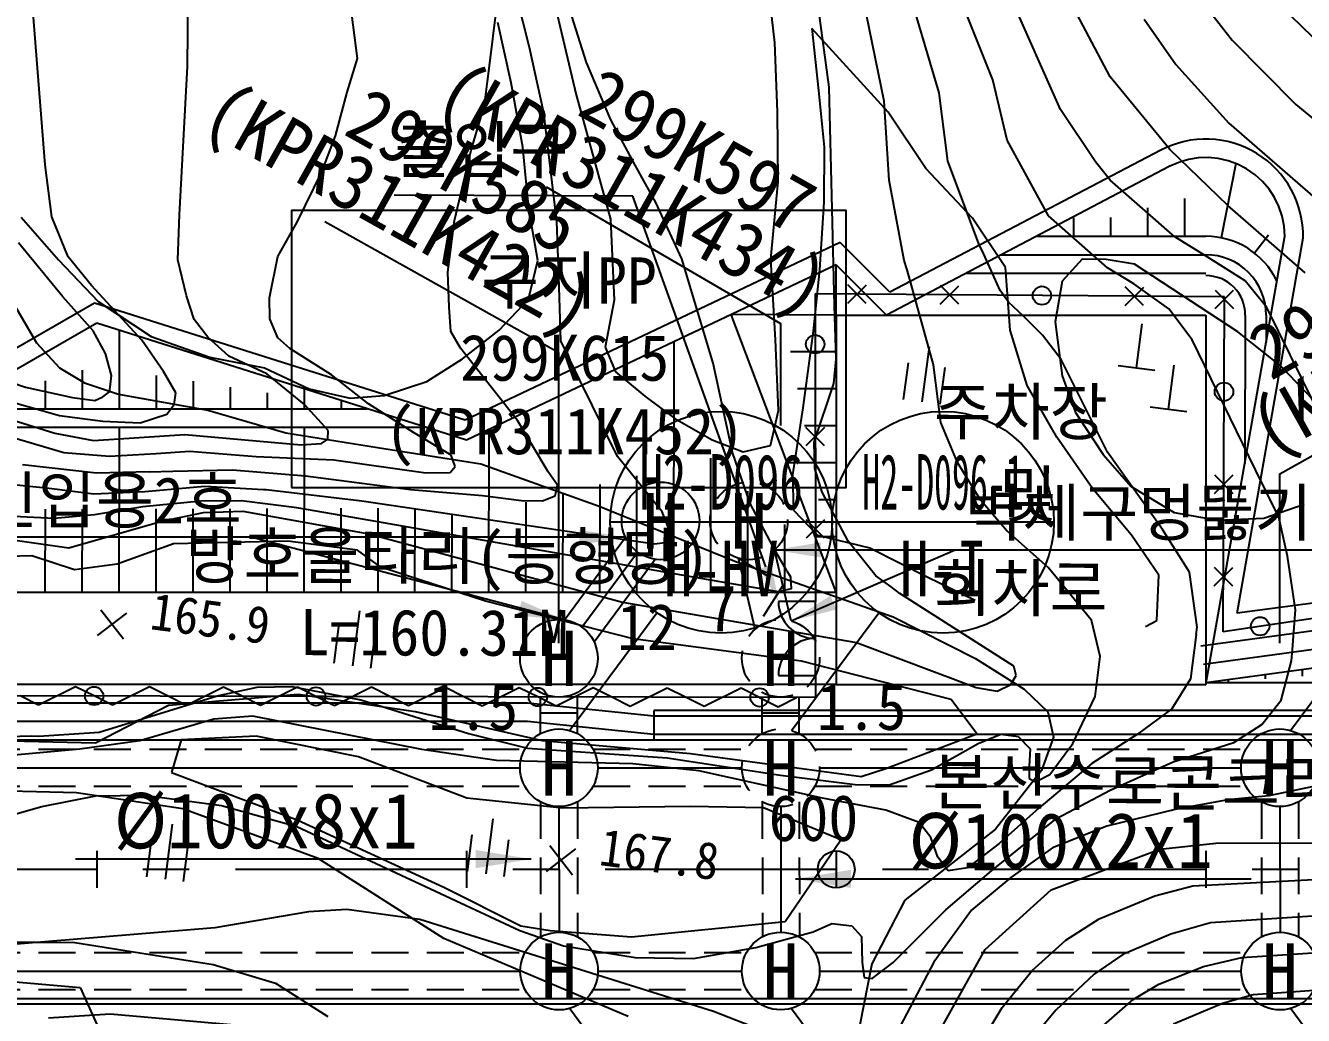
# Model space of a CAD drawing. Header units: millimetres. Extents: x 17638 to 18434, y 1103 to 1809.
# Drawn here: x 18075.7 to 18144.9, y 1469.4 to 1522.9 of the extents above; entities that cross this region are included whole.
import ezdxf
from ezdxf.enums import TextEntityAlignment as Align
from ezdxf.xclip import XClip

# ---------------------------------------------------------------- set-up
doc = ezdxf.new("R2010")
doc.units = ezdxf.units.MM
doc.header["$LTSCALE"] = 10
doc.header["$MEASUREMENT"] = 0
doc.header["$XCLIPFRAME"] = 2
doc.linetypes.add('CENTER', pattern=[2, 1.25, -0.25, 0.25, -0.25])
doc.linetypes.add('HIDDEN', pattern=[0.375, 0.25, -0.125])
for name, color, linetype in [('ET-DSTA', 3, 'Continuous'), ('TN-MANH', 4, 'Continuous'), ('TT-TABL-TEX2', 3, 'Continuous'), ('TT-TEXT', 3, 'Continuous'), ('TZ-BASE', 253, 'Continuous'), ('TZ-CABL', 4, 'Continuous'), ('TZ-LEAL', 1, 'Continuous'), ('TZ-LEAT', 3, 'Continuous')]:
    doc.layers.add(name, color=color, linetype=linetype)
doc.styles.add('GR', font='GulimChe.ttf')
doc.styles.add('HANA', font='GulimChe.ttf')
doc.styles.get("Standard").update_dxf_attribs({"font": 'GulimChe.ttf'})
doc.styles.add('굴림체', font='GulimChe.ttf')
doc.linetypes.add('ZIGZAG', pattern='A,0.0001,-0.2,[131,ltypeshp.shx,S=0.2,R=0,X=-0.2,Y=0],-0.4,[131,ltypeshp.shx,S=0.2,R=180,X=0.2,Y=0],-0.2', length=0.8001)
doc.dimstyles.new('D1', dxfattribs={"dimtxt": 3, "dimasz": 2.5, "dimexe": 0.5, "dimexo": 0.5, "dimgap": 0.5, "dimtad": 1, "dimdec": 0, "dimzin": 1, "dimdsep": 46, "dimlunit": 6, "dimtxsty": 'Standard', "dimcen": 1, "dimclrd": 1, "dimclre": 1, "dimclrt": 3, "dimadec": 0, "dimazin": 0, "dimtfac": 1, "dimtdec": 0, "dimtix": 1, "dimtmove": 2, "dimatfit": 3, "dimfxl": 0, "dimtvp": 2, "dimlwd": -1, "dimlwe": -1, "dimarcsym": 0})
doc.dimstyles.get("Standard").update_dxf_attribs({"dimtxt": 0.18, "dimasz": 0.18, "dimexe": 0.18, "dimexo": 0.0625, "dimgap": 0.09, "dimtad": 0, "dimtih": 1, "dimtoh": 1, "dimdec": 4, "dimzin": 0, "dimdsep": 46, "dimtxsty": 'Standard', "dimcen": 0.09, "dimadec": 0, "dimazin": 0, "dimtfac": 1, "dimtdec": 4, "dimtofl": 0, "dimtmove": 0, "dimatfit": 3, "dimfxl": 0, "dimtolj": 1, "dimtzin": 0, "dimarcsym": 0})

# ---------------------------------------------------------------- blocks, each defined once
blk = doc.blocks.new('JD-CDFDG5GDCH4')
at = {"layer": 'TZ-BASE'}
for p, q in [((357.205, 38.127, -234.01), (355.57, 59.066, -234.01)), ((412.142, 41.116, -224.01), (404.304, 58.808, -224.01)), ((408.467, 42.726, -225.01), (403.49, 55.234, -225.01)), ((364.911, 43.446, -233.01), (364.986, 52.289, -233.01)), ((383.407, 44.472, -230.01), (381.875, 50.503, -230.01)), ((414.826, 42.888, -223.01), (411.469, 49.25, -223.01)), ((405.561, 42.016, -226.01), (403.875, 47.754, -226.01)), ((419.13, 47.816, -221.01), (421.424, 44.863, -221.01)), ((384.646, 47.392, -228.338), (385.936, 41.907, -228.338)), ((386.487, 43.668, -229.01), (385.339, 47.337, -229.01)), ((396.679, 44.731, -228.338), (396.344, 47.634, -228.338)), ((402.598, 41.563, -227.01), (401.468, 47.059, -227.01)), ((374.106, 43.871, -232.01), (373.708, 46.966, -232.01)), ((399.619, 42.32, -228.01), (399.03, 46.731, -228.01)), ((424.026, 46.729, -220.01), (427.26, 43.59, -220.01)), ((381.275, 43.766, -231.01), (381.595, 46.255, -231.01)), ((382.414, 42.564, -232.52), (381.7, 45.83, -232.52)), ((416.653, 46.013, -222.01), (418.374, 43.556, -222.01)), ((398.681, 45.494, -227.194), (399.041, 42.151, -227.194)), ((402.803, 40.981, -227.194), (398.681, 45.494, -227.194)), ((384.178, 40.945, -230.01), (383.407, 44.472, -230.01)), ((396.822, 40.987, -228.338), (396.679, 44.731, -228.338)), ((421.424, 44.863, -221.01), (424.858, 41.39, -221.01)), ((373.547, 42.066, -232.01), (374.106, 43.871, -232.01)), ((380.966, 41.358, -231.01), (381.275, 43.766, -231.01)), ((387.802, 40.561, -229.01), (386.487, 43.668, -229.01)), ((418.374, 43.556, -222.01), (421.241, 40.384, -222.01)), ((364.481, 35.421, -233.01), (364.911, 43.446, -233.01)), ((418.056, 38.959, -223.01), (414.826, 42.888, -223.01)), ((383.054, 39.082, -232.52), (382.414, 42.564, -232.52)), ((399.783, 35.725, -228.01), (399.619, 42.32, -228.01)), ((409.242, 39.465, -225.01), (408.467, 42.726, -225.01)), ((372.916, 39.699, -232.01), (373.547, 42.066, -232.01)), ((385.936, 41.907, -228.338), (387.789, 35.193, -228.338)), ((399.041, 42.151, -227.194), (399.348, 39.083, -227.194)), ((402.868, 37.288, -227.01), (402.598, 41.563, -227.01)), ((406.036, 38.332, -226.01), (405.561, 42.016, -226.01)), ((380.244, 38.921, -231.01), (380.966, 41.358, -231.01)), ((384.891, 35.059, -230.01), (384.178, 40.945, -230.01)), ((396.867, 37.219, -228.338), (396.822, 40.987, -228.338)), ((404.841, 37.921, -227.194), (402.803, 40.981, -227.194)), ((414.029, 38.282, -224.01), (412.142, 41.116, -224.01)), ((424.858, 41.39, -221.01), (431.772, 35.715, -221.01)), ((389.119, 38.107, -229.01), (387.802, 40.561, -229.01)), ((421.241, 40.384, -222.01), (428.673, 33.914, -222.01)), ((372.177, 37.754, -232.01), (372.916, 39.699, -232.01)), ((411.484, 35.365, -225.01), (409.242, 39.465, -225.01)), ((379.348, 35.118, -231.01), (380.244, 38.921, -231.01)), ((383.376, 35.744, -232.52), (383.054, 39.082, -232.52)), ((399.348, 39.083, -227.194), (399.329, 36.105, -227.194)), ((417.555, 38.917, -393.01), (402.907, 31.227, -393.01)), ((417.555, 38.917, -393.01), (402.907, 31.227, -393.01)), ((421.18, 35.922, -223.01), (418.056, 38.959, -223.01)), ((357.577, 35.305, -234.01), (357.205, 38.127, -234.01)), ((390.247, 36.085, -229.01), (389.119, 38.107, -229.01)), ((418.02, 38.032, -393.01), (402.72, 30, -393.01)), ((407.745, 33.754, -226.01), (406.036, 38.332, -226.01)), ((414.815, 37.302, -224.01), (414.029, 38.282, -224.01)), ((421.627, 38.197, -393.01), (420.83, 34.178, -393.01)), ((370.852, 35.068, -232.01), (372.177, 37.754, -232.01)), ((407.376, 35.239, -227.194), (404.841, 37.921, -227.194)), ((396.464, 33.029, -228.338), (396.867, 37.219, -228.338)), ((403.682, 32.956, -227.01), (402.868, 37.288, -227.01)), ((418.315, 34.231, -224.01), (414.815, 37.302, -224.01)), ((388.994, 36.431, -393.01), (376.087, 36.476, -393.01)), ((396.195, 16.381, -393.01), (388.994, 36.431, -393.01)), ((391.652, 33.048, -229.01), (390.247, 36.085, -229.01)), ((399.329, 36.105, -227.194), (399.104, 32.438, -227.194)), ((418.835, 36.309, -393.01), (418.835, 34.26, -393.01)), ((355.901, 35.286, -232.52), (357.926, 32.988, -232.52)), ((358.443, 33.153, -234.01), (357.577, 35.305, -234.01)), ((364.383, 32.977, -233.01), (364.481, 35.421, -233.01)), ((383.861, 32.952, -232.52), (383.376, 35.744, -232.52)), ((399.908, 30.507, -228.01), (399.783, 35.725, -228.01)), ((414.671, 32.557, -225.01), (411.484, 35.365, -225.01)), ((412.835, 35.26, -393.01), (412.835, 34.26, -393.01)), ((414.835, 35.276, -393.01), (414.835, 34.26, -393.01)), ((416.835, 35.793, -393.01), (416.835, 34.26, -393.01)), ((425.369, 32.283, -223.01), (421.18, 35.922, -223.01)), ((369.791, 33.164, -232.01), (370.852, 35.068, -232.01)), ((378.987, 32.309, -231.01), (379.348, 35.118, -231.01)), ((385.001, 32.107, -230.01), (384.891, 35.059, -230.01)), ((387.789, 35.193, -228.338), (387.98, 30.794, -228.338)), ((409.151, 32.562, -227.194), (407.376, 35.239, -227.194)), ((358.165, 30.985, -235.01), (355.765, 33.905, -235.01)), ((400.208, 33.926, -393.01), (379.926, 24.302, -393.01)), ((400.208, 33.926, -393.01), (379.926, 24.302, -393.01)), ((402.907, 31.227, -393.01), (400.208, 33.926, -393.01)), ((402.907, 31.227, -393.01), (400.208, 33.926, -393.01)), ((410.835, 34.26, -393.01), (420, 34.26, -393.01)), ((420.062, 33.149, -224.01), (418.315, 34.231, -224.01)), ((420, 10, -393.01), (424.26, 34.26, -393.01)), ((421.693, 13.86, -393.01), (425.259, 34.168, -393.01)), ((421.693, 13.86, -393.01), (425.259, 34.168, -393.01)), ((423.384, 34.312, -393.01), (422.63, 33.351, -393.01)), ((407.896, 33.484, -226.01), (407.745, 33.754, -226.01)), ((408.874, 31.33, -226.01), (407.896, 33.484, -226.01)), ((408.93, 33.26, -393.01), (420, 33.26, -393.01)), ((357.926, 32.988, -232.52), (360.073, 30.728, -232.52)), ((359.713, 31.602, -234.01), (358.443, 33.153, -234.01)), ((364.857, 31.038, -233.01), (364.383, 32.977, -233.01)), ((369.342, 30.936, -232.01), (369.791, 33.164, -232.01)), ((400, 32.72, -393.01), (380, 23.23, -393.01)), ((383.355, 30.848, -232.52), (383.861, 32.952, -232.52)), ((393.346, 27.394, -229.01), (391.652, 33.048, -229.01)), ((396.717, 28.659, -228.338), (396.464, 33.029, -228.338)), ((400, 30, -393.01), (400, 32.72, -393.01)), ((402.72, 30, -393.01), (400, 32.72, -393.01)), ((403.843, 32.445, -227.01), (403.682, 32.956, -227.01)), ((409.409, 29.179, -227.194), (409.151, 32.562, -227.194)), ((413.307, 33.019, -224.344), (412.224, 31.826, -224.344)), ((414.596, 33.004, -224.344), (413.307, 33.019, -224.344)), ((416.133, 32.759, -224.344), (414.596, 33.004, -224.344)), ((416.102, 31.687, -225.01), (414.671, 32.557, -225.01)), ((421.721, 29.095, -224.344), (416.133, 32.759, -224.344)), ((422.124, 31.856, -224.01), (420.062, 33.149, -224.01)), ((379.071, 30.421, -231.01), (378.987, 32.309, -231.01)), ((385.108, 28.6, -230.01), (385.001, 32.107, -230.01)), ((399.104, 32.438, -227.194), (398.748, 29.133, -227.194)), ((405.265, 27.306, -227.01), (403.843, 32.445, -227.01)), ((407.025, 32.26, -393.01), (420, 32.26, -393.01)), ((412.224, 31.826, -224.344), (411.836, 29.627, -224.344)), ((423.29, 30.401, -224.01), (422.124, 31.856, -224.01)), ((362.435, 28.641, -234.01), (359.713, 31.602, -234.01)), ((400.626, 30.633, -393.01), (401.633, 31.625, -393.01)), ((401.626, 30.625, -393.01), (400.633, 31.633, -393.01)), ((405.625, 30.594, -393.01), (406.633, 31.587, -393.01)), ((406.625, 30.587, -393.01), (405.633, 31.594, -393.01)), ((409.329, 30.698, -226.01), (408.874, 31.33, -226.01)), ((415.625, 30.517, -393.01), (416.633, 31.509, -393.01)), ((416.625, 30.509, -393.01), (415.633, 31.517, -393.01)), ((417.985, 30.331, -225.01), (416.102, 31.687, -225.01)), ((420.497, 30.347, -393.01), (421.5, 31.344, -393.01)), ((420.5, 31.347, -393.01), (421.497, 30.344, -393.01)), ((359.882, 30.636, -393.01), (339.823, 19.102, -393.01)), ((359.882, 30.636, -393.01), (339.823, 19.102, -393.01)), ((355.423, 30.747, -235.006), (356.734, 28.488, -235.006)), ((359.805, 29.142, -235.01), (358.165, 30.985, -235.01)), ((379.926, 24.302, -393.01), (359.882, 30.636, -393.01)), ((379.926, 24.302, -393.01), (359.882, 30.636, -393.01)), ((360.073, 30.728, -232.52), (362.943, 28.845, -232.52)), ((365.27, 29.756, -233.01), (364.857, 31.038, -233.01)), ((369.358, 29.792, -232.01), (369.342, 30.936, -232.01)), ((379.146, 29.105, -231.01), (379.071, 30.421, -231.01)), ((381.76, 29.185, -232.52), (383.355, 30.848, -232.52)), ((387.98, 30.794, -228.338), (387.498, 28.251, -228.338)), ((399.991, 27.615, -228.01), (399.908, 30.507, -228.01)), ((410.131, 29.944, -226.01), (409.329, 30.698, -226.01)), ((366.014, 28.794, -233.01), (365.27, 29.756, -233.01)), ((369.796, 28.756, -232.01), (369.358, 29.792, -232.01)), ((400, 15, -393.01), (394.31, 30.02, -393.01)), ((400, 30, -393.01), (394.31, 30.02, -393.01)), ((400, 30, -393.01), (420, 30, -393.01)), ((400, 30, -393.01), (400, 10, -393.01)), ((411.165, 28.912, -226.01), (410.131, 29.944, -226.01)), ((419.262, 28.651, -225.01), (417.985, 30.331, -225.01)), ((420, 30, -393.01), (420, 10, -393.01)), ((422.13, 29.993, -393.01), (422.102, 21.97, -393.01)), ((423.26, 29.989, -393.01), (423.255, 28.536, -393.01)), ((425.846, 25.246, -224.01), (423.29, 30.401, -224.01)), ((360, 29.55, -393.01), (340, 18.05, -393.01)), ((360.464, 27.915, -235.01), (359.805, 29.142, -235.01)), ((380, 23.23, -393.01), (360, 29.55, -393.01)), ((361.23, 24.93, -393.01), (361.237, 29.159, -393.01)), ((379.681, 28.197, -231.01), (379.146, 29.105, -231.01)), ((379.783, 27.62, -232.52), (381.76, 29.185, -232.52)), ((398.748, 29.133, -227.194), (398.2, 24.985, -227.194)), ((410.336, 26.182, -227.194), (409.409, 29.179, -227.194)), ((411.836, 29.627, -224.344), (412.226, 26.717, -224.344)), ((416.251, 27.142, -224.532), (416.557, 29.522, -224.532)), ((424.011, 27.267, -224.344), (421.721, 29.095, -224.344)), ((356.734, 28.488, -235.006), (357.983, 27.149, -235.006)), ((363.604, 26.94, -234.01), (362.435, 28.641, -234.01)), ((362.943, 28.845, -232.52), (366.124, 27.711, -232.52)), ((367.15, 27.781, -233.01), (366.014, 28.794, -233.01)), ((370.442, 28.192, -232.01), (369.796, 28.756, -232.01)), ((386.135, 26.474, -230.01), (385.108, 28.6, -230.01)), ((391.213, 15, -393.01), (391.236, 28.561, -393.01)), ((396.885, 24.835, -228.338), (396.717, 28.659, -228.338)), ((412.176, 27.587, -226.01), (411.165, 28.912, -226.01)), ((422.675, 21.631, -225.01), (419.262, 28.651, -225.01)), ((360.801, 26.729, -235.01), (360.464, 27.915, -235.01)), ((366.124, 27.711, -232.52), (369.073, 27.145, -232.52)), ((369.2, 26.818, -233.01), (367.15, 27.781, -233.01)), ((372.703, 26.77, -232.01), (370.442, 28.192, -232.01)), ((382.755, 24.286, -231.01), (379.681, 28.197, -231.01)), ((387.498, 28.251, -228.338), (388.066, 26.926, -228.338)), ((399.993, 28, -393.01), (397.531, 28.009, -393.01)), ((405.023, 28.283, -226.894), (404.64, 25.307, -226.894)), ((352.549, 27.3, -235.01), (356.15, 26.103, -235.01)), ((357.983, 27.149, -235.006), (359.333, 26.326, -235.006)), ((359.23, 24.93, -393.01), (359.233, 27.021, -393.01)), ((369.073, 27.145, -232.52), (371.491, 26, -232.52)), ((377.861, 26.408, -232.52), (379.783, 27.62, -232.52)), ((394.392, 22.552, -229.01), (393.346, 27.394, -229.01)), ((399.867, 26.287, -228.01), (399.991, 27.615, -228.01)), ((403.649, 25.435, -226.894), (403.904, 27.418, -226.894)), ((405.668, 24.183, -227.01), (405.265, 27.306, -227.01)), ((405.632, 25.18, -226.894), (405.887, 27.163, -226.894)), ((414.679, 22.586, -226.01), (412.176, 27.587, -226.01)), ((415.259, 27.269, -224.532), (417.243, 27.014, -224.532)), ((417.98, 24.903, -224.532), (418.286, 27.284, -224.532)), ((425.837, 25.38, -224.344), (424.011, 27.267, -224.344)), ((357.23, 24.93, -393.01), (357.232, 26.445, -393.01)), ((359.333, 26.326, -235.006), (361.171, 25.71, -235.006)), ((360.719, 26.087, -235.01), (360.801, 26.729, -235.01)), ((363.23, 24.93, -393.01), (363.233, 26.729, -393.01)), ((364.273, 25.793, -234.01), (363.604, 26.94, -234.01)), ((365.23, 24.93, -393.01), (365.232, 26.413, -393.01)), ((371.232, 25.158, -233.01), (369.2, 26.818, -233.01)), ((374.707, 25.201, -232.01), (372.703, 26.77, -232.01)), ((375.554, 25.637, -232.52), (377.861, 26.408, -232.52)), ((388.167, 22.34, -230.01), (386.135, 26.474, -230.01)), ((388.066, 26.926, -228.338), (389.641, 25.61, -228.338)), ((398.815, 23.128, -228.01), (399.867, 26.287, -228.01)), ((412.226, 26.717, -224.344), (412.952, 24.721, -224.344)), ((350.781, 25.765, -233.01), (357.725, 23.6, -233.01)), ((352.715, 26.054, -234.01), (357.992, 24.56, -234.01)), ((356.15, 26.103, -235.01), (358.688, 25.532, -235.01)), ((360.325, 25.566, -235.01), (360.688, 25.846, -235.01)), ((360.688, 25.846, -235.01), (360.719, 26.087, -235.01)), ((361.171, 25.71, -235.006), (366.011, 24.843, -235.006)), ((364.19, 25.151, -234.01), (364.273, 25.793, -234.01)), ((367.23, 24.93, -393.01), (367.232, 26.097, -393.01)), ((369.23, 24.93, -393.01), (369.231, 25.781, -393.01)), ((371.23, 24.93, -393.01), (371.231, 26.001, -393.01)), ((371.491, 26, -232.52), (373.708, 25.494, -232.52)), ((373.708, 25.494, -232.52), (375.554, 25.637, -232.52)), ((389.641, 25.61, -228.338), (391.271, 24.401, -228.338)), ((399.986, 26, -393.01), (397.907, 26.007, -393.01)), ((411.941, 23.382, -227.194), (410.336, 26.182, -227.194)), ((351.965, 24.93, -393.01), (374.62, 24.93, -393.01)), ((358.688, 25.532, -235.01), (359.893, 25.377, -235.01)), ((359.893, 25.377, -235.01), (360.325, 25.566, -235.01)), ((363.797, 24.63, -234.01), (364.19, 25.151, -234.01)), ((372.516, 23.745, -233.01), (371.232, 25.158, -233.01)), ((373.23, 24.93, -393.01), (373.23, 25.369, -393.01)), ((377.129, 23.639, -232.01), (374.707, 25.201, -232.01)), ((398.2, 24.985, -227.194), (397.639, 21.353, -227.194)), ((416.988, 25.031, -224.532), (418.972, 24.776, -224.532)), ((357.992, 24.56, -234.01), (360.321, 24.261, -234.01)), ((360.321, 24.261, -234.01), (362.349, 24.164, -234.01)), ((362.349, 24.164, -234.01), (363.797, 24.63, -234.01)), ((366.011, 24.843, -84.575), (370.23, 23.617, -84.575)), ((384.424, 21.509, -231.01), (382.755, 24.286, -231.01)), ((391.271, 24.401, -228.338), (393.289, 23.244, -228.338)), ((396.448, 22.93, -228.338), (396.885, 24.835, -228.338)), ((412.952, 24.721, -224.344), (414.45, 22.45, -224.344)), ((350.226, 23.93, -393.01), (377.785, 23.93, -393.01)), ((354.311, 23.711, -232.01), (358.215, 22.554, -232.01)), ((357.725, 23.6, -233.01), (359.826, 23.207, -233.01)), ((359.826, 23.207, -233.01), (364.765, 23.535, -233.01)), ((361.213, 15, -393.01), (361.228, 23.93, -393.01)), ((364.765, 23.535, -233.01), (371.064, 22.97, -233.01)), ((370.23, 23.617, -84.575), (375.194, 22.829, -84.575)), ((371.213, 15, -393.01), (371.228, 23.93, -393.01)), ((372.499, 23.289, -233.01), (372.516, 23.745, -233.01)), ((379.177, 22.422, -232.01), (377.129, 23.639, -232.01)), ((381.213, 15, -393.01), (381.228, 23.813, -393.01)), ((399.979, 24, -393.01), (398.282, 24.006, -393.01)), ((399.365, 22.918, -393.01), (398.364, 23.917, -393.01)), ((399.364, 23.918, -393.01), (398.365, 22.917, -393.01)), ((406.56, 22.02, -227.01), (405.668, 24.183, -227.01)), ((371.064, 22.97, -233.01), (372.157, 23.042, -233.01)), ((372.157, 23.042, -233.01), (372.499, 23.289, -233.01)), ((375.194, 22.829, -84.575), (380.778, 21.942, -84.575)), ((393.289, 23.244, -228.338), (394.971, 22.595, -228.338)), ((394.971, 22.595, -228.338), (396.448, 22.93, -228.338)), ((398.835, 21.701, -228.01), (398.815, 23.128, -228.01)), ((413.872, 20.605, -227.194), (411.941, 23.382, -227.194)), ((358.215, 22.554, -232.01), (360.692, 22.354, -232.01)), ((360.692, 22.354, -232.01), (363.215, 22.507, -232.01)), ((363.215, 22.507, -232.01), (365.019, 22.633, -232.01)), ((365.019, 22.633, -232.01), (368.619, 22.349, -232.01)), ((368.619, 22.349, -232.01), (372.827, 22.166, -232.01)), ((372.827, 22.166, -232.01), (377.803, 21.467, -232.01)), ((379.395, 21.798, -232.01), (379.177, 22.422, -232.01)), ((390.583, 19.348, -230.01), (388.167, 22.34, -230.01)), ((393.213, 15, -393.01), (393.225, 22.256, -393.01)), ((395.351, 19.807, -229.01), (394.392, 22.552, -229.01)), ((414.45, 22.45, -224.344), (415.96, 20.728, -224.344)), ((417.652, 18.401, -226.01), (414.679, 22.586, -226.01)), ((359.978, 21.433, -231.01), (355.984, 21.887, -231.01)), ((362.836, 21.52, -231.01), (359.978, 21.433, -231.01)), ((362.836, 21.52, -231.01), (364.107, 21.558, -231.01)), ((364.107, 21.558, -231.01), (367.333, 21.62, -231.01)), ((367.333, 21.62, -231.01), (371.284, 21.291, -231.01)), ((377.803, 21.467, -232.01), (379.116, 21.477, -232.01)), ((379.116, 21.477, -232.01), (379.395, 21.798, -232.01)), ((380.778, 21.942, -84.575), (387.174, 19.654, -84.575)), ((384.928, 20.789, -231.01), (384.424, 21.509, -231.01)), ((399.972, 22, -393.01), (397.344, 22.009, -393.01)), ((399.244, 20.415, -228.01), (398.835, 21.701, -228.01)), ((407.831, 19.956, -227.01), (406.56, 22.02, -227.01)), ((423.953, 19.054, -225.01), (422.675, 21.631, -225.01)), ((355.137, 20.864, -230.01), (357.431, 20.628, -230.01)), ((371.284, 21.291, -231.01), (376.971, 20.56, -231.01)), ((384.794, 20.211, -231.01), (384.928, 20.789, -231.01)), ((387.213, 15, -393.01), (387.223, 20.831, -393.01)), ((389.213, 15, -393.01), (389.223, 21.306, -393.01)), ((397.639, 21.353, -227.194), (397.697, 19.445, -227.194)), ((420.462, 20.348, -393.01), (421.465, 21.344, -393.01)), ((420.465, 21.348, -393.01), (421.462, 20.344, -393.01)), ((357.431, 20.628, -230.01), (359.835, 20.319, -230.01)), ((359.835, 20.319, -230.01), (362.592, 20.442, -230.01)), ((362.592, 20.442, -230.01), (365.849, 20.738, -230.01)), ((365.849, 20.738, -230.01), (369.017, 20.559, -230.01)), ((369.017, 20.559, -230.01), (369.162, 20.551, -230.01)), ((369.162, 20.551, -230.01), (374.33, 19.946, -230.01)), ((376.971, 20.56, -231.01), (380.864, 20.239, -231.01)), ((380.864, 20.239, -231.01), (382.975, 19.968, -231.01)), ((384.104, 19.942, -231.01), (384.794, 20.211, -231.01)), ((385.213, 15, -393.01), (385.222, 20.356, -393.01)), ((395.213, 15, -393.01), (395.222, 20.459, -393.01)), ((400.641, 17.764, -228.01), (399.244, 20.415, -228.01)), ((415.976, 18.086, -227.194), (413.872, 20.605, -227.194)), ((415.96, 20.728, -224.344), (418.28, 19.313, -224.344)), ((357.213, 15, -393.01), (357.22, 19.485, -393.01)), ((359.213, 15, -393.01), (359.22, 19.492, -393.01)), ((362.487, 19.621, -229.01), (359.868, 19.183, -229.01)), ((365.626, 19.933, -229.01), (362.487, 19.621, -229.01)), ((363.213, 15, -393.01), (363.22, 19.506, -393.01)), ((365.213, 15, -393.01), (365.22, 19.512, -393.01)), ((367.833, 19.947, -229.01), (365.626, 19.933, -229.01)), ((365.77, 19.306, -228.01), (367.909, 19.379, -228.01)), ((367.213, 15, -393.01), (367.22, 19.519, -393.01)), ((370.824, 19.563, -229.01), (367.833, 19.947, -229.01)), ((367.909, 19.379, -228.01), (374.716, 18.156, -228.01)), ((369.213, 15, -393.01), (369.22, 19.526, -393.01)), ((374.788, 18.875, -229.01), (370.824, 19.563, -229.01)), ((373.213, 15, -393.01), (373.22, 19.539, -393.01)), ((374.33, 19.946, -230.01), (386.554, 18.137, -230.01)), ((375.213, 15, -393.01), (375.22, 19.546, -393.01)), ((377.213, 15, -393.01), (377.22, 19.553, -393.01)), ((382.975, 19.968, -231.01), (384.104, 19.942, -231.01)), ((383.213, 15, -393.01), (383.221, 19.881, -393.01)), ((387.174, 19.654, -84.575), (394.608, 16.644, -84.575)), ((396.742, 17.186, -229.01), (395.351, 19.807, -229.01)), ((397.697, 19.445, -227.194), (398.997, 18.079, -227.194)), ((399.965, 20, -393.01), (399.034, 20.003, -393.01)), ((409.229, 18.314, -227.01), (407.831, 19.956, -227.01)), ((423.131, 19.014, -224.344), (425.321, 19.766, -224.344)), ((357.697, 18.985, -229.01), (355.505, 19.088, -229.01)), ((359.868, 19.183, -229.01), (357.697, 18.985, -229.01)), ((358.495, 17.41, -228.01), (363.518, 18.853, -228.01)), ((363.518, 18.853, -228.01), (365.77, 19.306, -228.01)), ((392.683, 15.741, -229.01), (374.788, 18.875, -229.01)), ((379.213, 15, -393.01), (379.22, 19.237, -393.01)), ((391.034, 18.217, -230.01), (390.583, 19.348, -230.01)), ((399.369, 17.918, -393.01), (398.368, 18.917, -393.01)), ((399.368, 18.918, -393.01), (398.369, 17.917, -393.01)), ((418.28, 19.313, -224.344), (420.625, 18.901, -224.344)), ((420.625, 18.901, -224.344), (423.131, 19.014, -224.344)), ((424.414, 16.947, -225.01), (423.953, 19.054, -225.01)), ((374.716, 18.156, -228.01), (388.44, 14.465, -228.01)), ((386.554, 18.137, -230.01), (390.182, 17.612, -230.01)), ((390.849, 17.705, -230.01), (391.034, 18.217, -230.01)), ((397.213, 15, -393.01), (397.219, 18.662, -393.01)), ((399.958, 18, -393.01), (398.862, 18.004, -393.01)), ((398.997, 18.079, -227.194), (401.814, 17.402, -227.194)), ((411.463, 16.345, -227.01), (409.229, 18.314, -227.01)), ((417.455, 15.931, -227.194), (415.976, 18.086, -227.194)), ((419.111, 16.093, -226.01), (417.652, 18.401, -226.01)), ((354.557, 17.959, -228.01), (358.495, 17.41, -228.01)), ((364.149, 17.625, -227.27), (361.111, 16.517, -227.27)), ((370.333, 17.756, -227.27), (364.149, 17.625, -227.27)), ((374.112, 17.275, -227.27), (370.333, 17.756, -227.27)), ((390.182, 17.612, -230.01), (390.849, 17.705, -230.01)), ((402.139, 15.887, -228.01), (400.641, 17.764, -228.01)), ((401.814, 17.402, -227.194), (404.961, 15.817, -227.194)), ((356.491, 16.973, -227.27), (352.18, 16.862, -227.27)), ((358.795, 16.21, -227.27), (356.491, 16.973, -227.27)), ((375.359, 16.362, -227.27), (374.112, 17.275, -227.27)), ((394.608, 16.644, -84.575), (394.922, 16.533, -84.575)), ((397.335, 16.158, -229.01), (396.742, 17.186, -229.01)), ((424.845, 14.04, -225.01), (424.414, 16.947, -225.01)), ((361.111, 16.517, -227.27), (358.795, 16.21, -227.27)), ((381.029, 14.507, -227.27), (375.359, 16.362, -227.27)), ((394.922, 16.533, -84.575), (403.081, 13.669, -84.575)), ((397.335, 16.158, -229.01), (397.522, 15.834, -229.01)), ((413.694, 13.616, -227.01), (411.463, 16.345, -227.01)), ((417.346, 13.461, -227.194), (417.455, 15.931, -227.194)), ((419.532, 13.114, -226.01), (419.111, 16.093, -226.01)), ((420.444, 15.348, -393.01), (421.448, 16.344, -393.01)), ((420.448, 16.348, -393.01), (421.444, 15.344, -393.01)), ((439.532, 16.269, -393.01), (421.693, 13.86, -393.01)), ((439.532, 16.269, -393.01), (421.693, 13.86, -393.01)), ((396.882, 15.023, -229.01), (392.683, 15.741, -229.01)), ((397.522, 15.834, -229.01), (397.557, 15.174, -229.01)), ((402.968, 15.283, -228.01), (402.139, 15.887, -228.01)), ((403.442, 14.938, -228.01), (402.968, 15.283, -228.01)), ((404.961, 15.817, -227.194), (407.512, 14.577, -227.194)), ((314.139, 15, -393.01), (400, 15, -393.01)), ((397.557, 15.174, -229.01), (396.882, 15.023, -229.01)), ((409.6, 10.997, -228.01), (403.442, 14.938, -228.01)), ((440.054, 14.825, -393.01), (419.732, 12.082, -393.01)), ((360.04, 12.651, -227.153), (361.623, 13.873, -227.153)), ((360.22, 14.054, -227.153), (361.443, 12.471, -227.153)), ((374.208, 14.001, -227.447), (373.826, 11.025, -227.447)), ((389.016, 12.483, -227.27), (381.029, 14.507, -227.27)), ((388.44, 14.465, -228.01), (401.092, 12.271, -228.01)), ((398.871, 14.5, -393.01), (396.871, 14.498, -393.01)), ((398.874, 10.5, -393.01), (398.871, 14.5, -393.01)), ((424.684, 11.908, -225.01), (424.845, 14.04, -225.01)), ((372.834, 11.153, -227.447), (373.089, 13.136, -227.447)), ((403.081, 13.669, -84.575), (407.532, 11.411, -84.575)), ((413.802, 13.485, -227.01), (413.694, 13.616, -227.01)), ((414.281, 11.522, -227.01), (413.802, 13.485, -227.01)), ((416.726, 13.145, -227.194), (417.346, 13.461, -227.194)), ((440.027, 13.813, -393.01), (419.866, 11.091, -393.01)), ((374.818, 10.898, -227.447), (375.072, 12.881, -227.447)), ((398.128, 11.274, -227.27), (389.016, 12.483, -227.27)), ((419.481, 12.717, -226.01), (419.172, 10.308, -226.01)), ((419.481, 12.717, -226.01), (419.532, 13.114, -226.01)), ((440, 12.8, -393.01), (420, 10.1, -393.01)), ((401.092, 12.271, -228.01), (407.571, 9.838, -228.01)), ((424.637, 11.288, -225.01), (424.684, 11.908, -225.01)), ((406.226, 9.192, -227.27), (398.128, 11.274, -227.27)), ((407.532, 11.411, -84.575), (410.173, 9.759, -84.575)), ((414.004, 9.364, -227.01), (414.281, 11.522, -227.01)), ((424.072, 9.167, -225.01), (424.637, 11.288, -225.01)), ((396.874, 10.498, -393.01), (398.874, 10.5, -393.01)), ((409.45, 9.999, -228.01), (409.731, 10.485, -228.01)), ((409.731, 10.485, -228.01), (409.6, 10.997, -228.01)), ((423.218, 10.317, -393.01), (423.218, 10.534, -393.01)), ((425.218, 10.452, -393.01), (425.219, 10.805, -393.01)), ((400, 10, -393.01), (314.139, 10, -393.01)), ((358.857, 9.889, -393.01), (356.855, 8.893, -393.01)), ((359.856, 9.387, -393.01), (358.857, 9.889, -393.01)), ((362.857, 9.88, -393.01), (360.854, 8.884, -393.01)), ((363.856, 9.378, -393.01), (362.857, 9.88, -393.01)), ((366.857, 9.871, -393.01), (364.854, 8.875, -393.01)), ((366.511, 9.393, -227.01), (368.68, 9.855, -227.01)), ((367.856, 9.369, -393.01), (366.857, 9.871, -393.01)), ((368.68, 9.855, -227.01), (370.557, 9.901, -227.01)), ((370.857, 9.862, -393.01), (368.854, 8.866, -393.01)), ((370.557, 9.901, -227.01), (374.292, 9.168, -227.01)), ((371.856, 9.359, -393.01), (370.857, 9.862, -393.01)), ((374.857, 9.853, -393.01), (372.854, 8.857, -393.01)), ((375.856, 9.35, -393.01), (374.857, 9.853, -393.01)), ((378.857, 9.844, -393.01), (376.854, 8.848, -393.01)), ((379.856, 9.341, -393.01), (378.857, 9.844, -393.01)), ((382.857, 9.834, -393.01), (380.854, 8.839, -393.01)), ((383.856, 9.332, -393.01), (382.857, 9.834, -393.01)), ((386.857, 9.825, -393.01), (384.854, 8.83, -393.01)), ((387.856, 9.323, -393.01), (386.857, 9.825, -393.01)), ((390.857, 9.816, -393.01), (388.854, 8.821, -393.01)), ((391.856, 9.314, -393.01), (390.857, 9.816, -393.01)), ((394.857, 9.807, -393.01), (392.854, 8.812, -393.01)), ((395.856, 9.305, -393.01), (394.857, 9.807, -393.01)), ((400, 10, -393.01), (420, 10, -393.01)), ((407.571, 9.838, -228.01), (408.708, 9.647, -228.01)), ((408.708, 9.647, -228.01), (409.45, 9.999, -228.01)), ((410.173, 9.759, -84.575), (411.447, 8.522, -84.575)), ((419.172, 10.308, -226.01), (418.158, 8.684, -226.01)), ((445.776, 10.1, -393.01), (420, 10.1, -393.01)), ((421.218, 10.1, -393.01), (421.218, 10.264, -393.01)), ((383.295, 9, -393.01), (314.139, 9, -393.01)), ((356.855, 8.893, -393.01), (355.856, 9.396, -393.01)), ((360.854, 8.884, -393.01), (359.856, 9.387, -393.01)), ((360.126, 7.421, -227.01), (366.511, 9.393, -227.01)), ((364.854, 8.875, -393.01), (363.856, 9.378, -393.01)), ((363.874, 8.883, -227.27), (370.886, 9.478, -227.27)), ((368.854, 8.866, -393.01), (367.856, 9.369, -393.01)), ((370.886, 9.478, -227.27), (377.22, 8.552, -227.27)), ((372.854, 8.857, -393.01), (371.856, 9.359, -393.01)), ((374.292, 9.168, -227.01), (380.1, 7.361, -227.01)), ((376.854, 8.848, -393.01), (375.856, 9.35, -393.01)), ((380.854, 8.839, -393.01), (379.856, 9.341, -393.01)), ((390.139, 8.3, -393.01), (383.295, 9, -393.01)), ((384.854, 8.83, -393.01), (383.856, 9.332, -393.01)), ((388.854, 8.821, -393.01), (387.856, 9.323, -393.01)), ((392.854, 8.812, -393.01), (391.856, 9.314, -393.01)), ((395.856, 9.305, -393.01), (396.854, 8.803, -393.01)), ((396.854, 8.803, -393.01), (397.856, 9.3, -393.01)), ((407.603, 7.344, -227.27), (406.226, 9.192, -227.27)), ((412.798, 6.813, -227.01), (414.004, 9.364, -227.01)), ((423.024, 7.839, -225.01), (424.072, 9.167, -225.01)), ((359.932, 6.844, -227.27), (363.874, 8.883, -227.27)), ((368.45, 8.3, -226.01), (366.338, 8.13, -226.01)), ((377.592, 6.486, -226.01), (368.45, 8.3, -226.01)), ((377.22, 8.552, -227.27), (384.088, 6.984, -227.27)), ((445.776, 8.3, -393.01), (390.139, 8.3, -393.01)), ((390.14, 8.6, -393.01), (390.14, 7, -393.01)), ((445.776, 8.6, -393.01), (390.14, 8.6, -393.01)), ((411.447, 8.522, -84.575), (411.748, 7.163, -84.575)), ((418.158, 8.684, -226.01), (416.3, 7.314, -226.01)), ((383.296, 8, -393.01), (314.139, 8, -393.01)), ((366.338, 8.13, -226.01), (362.329, 6.954, -226.01)), ((390.14, 7.3, -393.01), (383.296, 8, -393.01)), ((421.509, 6.864, -225.01), (423.024, 7.839, -225.01)), ((445.776, 7, -393.01), (280, 7, -393.01)), ((352.526, 7.027, -227.27), (359.932, 6.844, -227.27)), ((354.28, 7.173, -227.01), (356.476, 7.221, -227.01)), ((356.476, 7.221, -227.01), (356.86, 7.206, -227.01)), ((356.86, 7.206, -227.01), (360.126, 7.421, -227.01)), ((362.329, 6.954, -226.01), (359.09, 6.512, -226.01)), ((364.572, 7.021, -225.425), (364.05, 5.236, -225.425)), ((368.618, 7.214, -225.425), (364.572, 7.021, -225.425)), ((374.166, 6.094, -225.425), (368.618, 7.214, -225.425)), ((380.1, 7.361, -227.01), (383.301, 6.57, -227.01)), ((384.088, 6.984, -227.27), (392.124, 6.264, -227.27)), ((445.776, 7.3, -393.01), (390.136, 7.3, -393.01)), ((402.691, 5.46, -227.27), (407.603, 7.344, -227.27)), ((407.678, 6.813, -227.01), (408.913, 7.312, -227.01)), ((408.913, 7.312, -227.01), (409.848, 7.192, -227.01)), ((409.848, 7.192, -227.01), (410.494, 6.524, -227.01)), ((411.748, 7.163, -84.575), (411.104, 5.356, -84.575)), ((416.3, 7.314, -226.01), (413.829, 5.73, -226.01)), ((359.09, 6.512, -226.01), (350.64, 5.739, -226.01)), ((381.631, 5.889, -226.01), (377.592, 6.486, -226.01)), ((383.301, 6.57, -227.01), (390.862, 6.032, -227.01)), ((392.124, 6.264, -227.27), (401.351, 5.037, -227.27)), ((405.154, 5.382, -227.01), (407.678, 6.813, -227.01)), ((410.494, 6.524, -227.01), (410.445, 5.58, -227.01)), ((411.56, 5.144, -227.01), (412.798, 6.813, -227.01)), ((418.23, 5.822, -225.01), (421.509, 6.864, -225.01)), ((380.012, 3.854, -225.425), (374.166, 6.094, -225.425)), ((389.001, 5.712, -226.01), (381.631, 5.889, -226.01)), ((392.565, 5.343, -226.01), (389.001, 5.712, -226.01)), ((390.862, 6.032, -227.01), (396.987, 5.094, -227.01)), ((410.445, 5.58, -227.01), (410.434, 4.923, -227.01)), ((413.829, 5.73, -226.01), (410.96, 3.32, -226.01)), ((414.814, 4.287, -225.01), (418.23, 5.822, -225.01)), ((364.05, 5.236, -225.425), (370.841, 2.686, -225.425)), ((399.256, 3.859, -226.01), (392.565, 5.343, -226.01)), ((396.987, 5.094, -227.01), (401.03, 4.596, -227.01)), ((401.351, 5.037, -227.27), (402.691, 5.46, -227.27)), ((402.856, 4.58, -227.01), (405.154, 5.382, -227.01)), ((411.104, 5.356, -84.575), (408.61, 2.174, -84.575)), ((410.434, 4.923, -227.01), (410.775, 4.733, -227.01)), ((410.775, 4.733, -227.01), (411.56, 5.144, -227.01)), ((358.907, 4.145, -225.405), (352.017, 4.325, -225.405)), ((401.03, 4.596, -227.01), (402.856, 4.58, -227.01)), ((411.911, 2.759, -225.01), (414.814, 4.287, -225.01)), ((425.811, 4.483, -224.01), (423.406, 3.987, -224.01)), ((357.02, 3.407, -225.01), (359.955, 3.986, -225.01)), ((364.652, 3.272, -225.405), (358.907, 4.145, -225.405)), ((359.955, 3.986, -225.01), (362.574, 4.016, -225.01)), ((362.574, 4.016, -225.01), (366.747, 3.451, -225.01)), ((385.213, 3.306, -225.425), (380.012, 3.854, -225.425)), ((402.681, 3.214, -226.01), (399.256, 3.859, -226.01)), ((421.183, 3.761, -224.01), (418.338, 3.249, -224.01)), ((423.406, 3.987, -224.01), (421.183, 3.761, -224.01)), ((352.957, 2.255, -225.01), (357.02, 3.407, -225.01)), ((371.98, 0.597, -225.405), (364.652, 3.272, -225.405)), ((366.747, 3.451, -225.01), (370.825, 2.331, -225.01)), ((392.107, 3.404, -225.425), (385.213, 3.306, -225.425)), ((396.071, 3.331, -225.425), (392.107, 3.404, -225.425)), ((400.249, 1.594, -225.425), (396.071, 3.331, -225.425)), ((404.496, 2.542, -226.01), (402.681, 3.214, -226.01)), ((410.96, 3.32, -226.01), (408.811, 1.402, -226.01)), ((418.338, 3.249, -224.01), (414.636, 2.335, -224.01)), ((364.08, 2.456, -224.895), (363.697, -0.52, -224.895)), ((370.825, 2.331, -225.01), (382.89, -3.308, -225.01)), ((370.841, 2.686, -225.425), (378.77, -0.958, -225.425)), ((381.427, 2.729, -225.562), (381.044, -0.246, -225.562)), ((408.61, 2.174, -84.575), (403.707, -1.659, -84.575)), ((405.123, 1.73, -226.01), (404.496, 2.542, -226.01)), ((408.401, -0.081, -225.01), (411.911, 2.759, -225.01)), ((414.636, 2.335, -224.01), (411.708, 1.176, -224.01)), ((362.705, -0.392, -224.895), (362.96, 1.592, -224.895)), ((380.053, -0.119, -225.562), (380.307, 1.865, -225.562)), ((382.036, -0.374, -225.562), (382.291, 1.61, -225.562)), ((397.242, -2.819, -225.425), (400.249, 1.594, -225.425)), ((405.497, 0.658, -226.01), (405.123, 1.73, -226.01)), ((408.811, 1.402, -226.01), (407.106, 0.085, -226.01)), ((417.513, 1.105, -223.01), (420.528, 1.418, -223.01)), ((420.528, 1.418, -223.01), (427.18, 1.438, -223.01)), ((360, 1, -393.01), (360, -1, -393.01)), ((364.689, -0.647, -224.895), (364.944, 1.337, -224.895)), ((380, 1, -393.01), (380, -1, -393.01)), ((384.333, -0.113, -225.189), (385.916, 1.109, -225.189)), ((384.513, 1.289, -225.189), (385.736, -0.294, -225.189)), ((400, 1, -393.01), (400, -1, -393.01)), ((411.708, 1.176, -224.01), (409.453, -0.435, -224.01)), ((411.629, -1.112, -223.01), (417.513, 1.105, -223.01)), ((420, 1, -393.01), (420, -1, -393.01)), ((378.767, -3.741, -225.405), (371.98, 0.597, -225.405)), ((406.062, -0.073, -226.01), (405.497, 0.658, -226.01)), ((407.106, 0.085, -226.01), (406.062, -0.073, -226.01)), ((405.938, -2.178, -225.01), (408.401, -0.081, -225.01)), ((409.453, -0.435, -224.01), (407.323, -2.209, -224.01)), ((419.292, -0.88, -222.01), (427.259, -0.474, -222.01)), ((378.77, -0.958, -225.425), (382.932, -3.051, -225.425)), ((408.067, -4.328, -223.01), (411.629, -1.112, -223.01)), ((417.232, -1.427, -222.01), (419.292, -0.88, -222.01)), ((403.707, -1.659, -84.575), (401.927, -5.113, -84.575)), ((414.223, -2.673, -222.01), (417.232, -1.427, -222.01)), ((371.457, -2.301, -224.01), (366.381, -3.152, -224.01)), ((373.533, -2.161, -224.01), (371.457, -2.301, -224.01)), ((377.479, -2.711, -224.01), (373.533, -2.161, -224.01)), ((393.366, -7.69, -224.01), (377.479, -2.711, -224.01)), ((403.084, -5.028, -225.01), (405.938, -2.178, -225.01)), ((407.323, -2.209, -224.01), (405.28, -5.018, -224.01)), ((412.415, -3.83, -222.01), (414.223, -2.673, -222.01)), ((430.877, -2.181, -221.01), (420.241, -2.894, -221.01)), ((366.381, -3.152, -224.01), (353.038, -4.267, -224.01)), ((382.89, -3.308, -225.01), (385.239, -4.132, -225.01)), ((382.932, -3.051, -225.425), (384.521, -3.303, -225.425)), ((384.521, -3.303, -225.425), (388.92, -3.644, -225.425)), ((388.92, -3.644, -225.425), (397.242, -2.819, -225.425)), ((395.655, -4.22, -225.01), (398.762, -3.376, -225.01)), ((398.762, -3.376, -225.01), (399.771, -2.921, -225.01)), ((399.771, -2.921, -225.01), (400.851, -3.059, -225.01)), ((400.851, -3.059, -225.01), (401.362, -3.637, -225.01)), ((420.241, -2.894, -221.01), (418.094, -3.51, -221.01)), ((346.185, -3.854, -225.405), (358.813, -3.951, -225.405)), ((358.813, -3.951, -225.405), (366.299, -5.14, -225.405)), ((388.752, -7.952, -225.405), (378.767, -3.741, -225.405)), ((385.239, -4.132, -225.01), (389.129, -4.76, -225.01)), ((401.362, -3.637, -225.01), (401.402, -5.032, -225.01)), ((410.602, -5.476, -222.01), (412.415, -3.83, -222.01)), ((418.094, -3.51, -221.01), (415.514, -4.609, -221.01)), ((389.129, -4.76, -225.01), (392.273, -4.813, -225.01)), ((392.273, -4.813, -225.01), (395.655, -4.22, -225.01)), ((405.792, -8.409, -223.01), (408.067, -4.328, -223.01)), ((415.514, -4.609, -221.01), (413.953, -5.666, -221.01)), ((419.872, -5.257, -220.01), (421.934, -4.768, -220.01)), ((421.934, -4.768, -220.01), (431.24, -4.148, -220.01)), ((366.299, -5.14, -225.405), (369.676, -6.154, -225.405)), ((401.927, -5.113, -84.575), (400.926, -10.163, -84.575)), ((401.402, -5.032, -225.01), (401.516, -5.851, -225.01)), ((401.948, -5.906, -225.01), (403.084, -5.028, -225.01)), ((405.28, -5.018, -224.01), (402.282, -10.702, -224.01)), ((408.972, -7.474, -222.01), (410.602, -5.476, -222.01)), ((417.445, -6.21, -220.01), (419.872, -5.257, -220.01)), ((350.551, -5.661, -222.519), (359.103, -6.383, -222.519)), ((369.676, -6.154, -225.405), (372.492, -7.953, -225.405)), ((401.516, -5.851, -225.01), (401.948, -5.906, -225.01)), ((413.953, -5.666, -221.01), (411.881, -7.609, -221.01)), ((416.065, -7.045, -220.01), (417.445, -6.21, -220.01)), ((437.696, -5.706, -219.01), (422.555, -6.784, -219.01)), ((359.103, -6.383, -222.519), (360.751, -10.025, -222.519)), ((422.555, -6.784, -219.01), (420.892, -7.253, -219.01)), ((445.721, -7, -393.01), (280, -7, -393.01)), ((445.721, -7.3, -393.01), (280, -7.3, -393.01)), ((407.48, -9.945, -222.01), (408.972, -7.474, -222.01)), ((414.189, -8.684, -220.01), (416.065, -7.045, -220.01)), ((420.892, -7.253, -219.01), (418.253, -8.379, -219.01)), ((357.391, -8.037, -223.01), (360.725, -7.818, -223.01)), ((360.725, -7.818, -223.01), (367.856, -8.454, -223.01)), ((396.583, -8.946, -224.01), (393.366, -7.69, -224.01)), ((411.881, -7.609, -221.01), (410.249, -9.578, -221.01))]:
    blk.add_line(p, q, dxfattribs=at)
at = {"layer": 'TZ-BASE', "ltscale": 0.2}
for p, q in [((420.999, 30.976, -393.01), (398.858, 31.147, -393.01)), ((398.858, 31.147, -393.01), (398.871, 14.5, -393.01)), ((420.936, 12.862, -393.01), (420.999, 30.976, -393.01)), ((439.494, 15.599, -393.01), (420.936, 12.862, -393.01)), ((398.874, 10.5, -393.01), (398.875, 9.298, -393.01)), ((398.875, 9.298, -393.01), (313.331, 9.492, -393.01))]:
    blk.add_line(p, q, dxfattribs=at)
at = {"layer": 'TZ-BASE', "linetype": 'CENTER', "elevation": -393.01, "flags": 128}
blk.add_lwpolyline([(700, 0), (280, 0), (0, 0)], dxfattribs=at)
at = {"layer": 'TZ-BASE'}
for centre, radius in [((411.129, 31.052, -393.01), 0.5), ((398.86, 28.418, -393.01), 0.5), ((420.981, 25.846, -393.01), 0.5), ((422.931, 13.157, -393.01), 0.5), ((359.856, 9.387, -393.01), 0.5), ((371.856, 9.359, -393.01), 0.5), ((383.856, 9.332, -393.01), 0.5), ((395.856, 9.305, -393.01), 0.5), ((400, 0, -393.01), 1)]:
    blk.add_circle(centre, radius, dxfattribs=at)
for centre, radius, start, end in [((420, 34.26, -393.01), 5.26, 359.00127, 117.6977), ((420, 34.26, -393.01), 5.26, 359.00127, 117.6977), ((420, 34.26, -393.01), 4.26, 0, 117.6977), ((420, 30, -393.01), 4.26, 25.75081, 90), ((420, 30, -393.01), 3.26, 359.7997, 90), ((420, 30, -393.01), 2.13, 359.7997, 90), ((398.871, 14.5, -393.01), 2, 180.04471, 270.04471), ((398.874, 10.5, -393.01), 2, 90.04471, 180.04471)]:
    blk.add_arc(centre, radius, start, end, dxfattribs=at)
blk.add_solid([(396.509, 16.493, -393.01), (396.871, 14.498, -393.01), (395.882, 16.268, -393.01)], dxfattribs=at)
at = {"layer": 'TZ-BASE', "style": 'HANA'}
for s, height, rotation, p in [('출입구', 2.5, 359.7997, (376.091, 37.701, -393.01)), ('주차장', 2.5, 359.7997, (405.27, 23.537, -393.01)), ('및', 2.5, 359.7997, (408.8, 19.049, -393.01)), ('방호울타리(능형망)', 2.5, 359.7997, (364.792, 15.762, -393.01)), ('회차로', 2.5, 359.7997, (405.267, 13.988, -393.01)), ('165.9', 2, 352.67756, (362.815, 13.007, -227.153)), ('L=160.31M', 2.5, 359.7997, (370.979, 11.596, -393.01)), ('본선수로콘크리트', 2.5, 359.7997, (405.182, 3.506, -393.01)), ('167.8', 2, 352.67756, (387.108, 0.243, -225.189))]:
    blk.add_text(s, height=height, rotation=rotation, dxfattribs=at).set_placement(p)
blk.add_text('600', height=2.5, dxfattribs=at).set_placement((396.346, 1.539, -393.01))
blk = doc.blocks.new('ba')
at = {"layer": 'TZ-BASE'}
for p, q in [((481.487, 393.018), (469.487, 393.018)), ((493.487, 393.018), (481.487, 393.018)), ((467.287, 381.751), (472.015, 388.125)), ((479.287, 381.751), (484.015, 388.125)), ((506.287, 381.751), (511.015, 388.125)), ((467.297, 366.713), (472.025, 360.339)), ((479.286, 366.714), (484.013, 360.339)), ((506.297, 366.713), (511.025, 360.339))]:
    blk.add_line(p, q, dxfattribs=at)
at = {"layer": 'TZ-BASE', "flags": 128}
for points in [[(478.71, 398.259), (478.71, 403.755), (466.035, 411.154)], [(466.71, 386.482), (466.71, 402.185), (454.051, 409.271)], [(505.71, 386.482), (505.71, 395.635), (518.369, 402.721)]]:
    blk.add_lwpolyline(points, dxfattribs=at)
at = {"layer": 'TZ-BASE'}
for centre in [(475.487, 393.018), (487.487, 393.018)]:
    blk.add_circle(centre, 6, dxfattribs=at)
at = {"layer": 'TZ-BASE', "style": 'GR'}
for s, rotation, p in [('(KPR311K434)', 330.76129, (459.85, 415.443)), ('299K597', 330.76129, (467.598, 415.117)), ('(KPR311K422)', 330.76129, (447.228, 414.373)), ('299K585', 330.76129, (454.976, 414.048)), ('(KPR311K460)', 29.23871, (505.202, 396.496)), ('299K624', 29.23871, (505.202, 400.645))]:
    blk.add_text(s, height=3, rotation=rotation, dxfattribs=at).set_placement(p)
for s, width, p in [('H2-D096', 0.65, (475.487, 395.178)), ('H2-D096-1', 0.5, (487.487, 395.178)), ('H-HV', 0.8, (475.488, 390.518)), ('H-I', 0.8, (487.488, 390.518))]:
    blk.add_text(s, height=3, dxfattribs=dict(at, width=width)).set_placement(p, align=Align.MIDDLE)
at = {"layer": 'TZ-BASE'}
for s, rotation, p in [('Ø100x8x1', 359.94818, (450.859, 376.868)), ('Ø100x2x1', 0.05182, (493.855, 375.794))]:
    blk.add_text(s, height=3, rotation=rotation, dxfattribs=at).set_placement(p, align=Align.MIDDLE)
for points in [[(465.21, 374.791), (440.554, 374.791)], [(479.504, 373.717), (504.16, 373.717)]]:
    blk.add_leader(points, dimstyle='Standard', override={"dimtxt": 3, "dimasz": 3, "dimexe": 2, "dimexo": 3, "dimgap": 1, "dimtad": 0, "dimtih": 0, "dimcen": 1, "dimaunit": 1, "dimadec": 8, "dimtix": 1, "dimtofl": 1, "dimtmove": 2, "dimtvp": 2}, dxfattribs=at)
blk = doc.blocks.new('123')
at = {"layer": 'TZ-BASE'}
blk.add_blockref('ba', (0, 0), dxfattribs=at)

msp = doc.modelspace()

# ---------------------------------------------------------------- linework, layer by layer
at = {"layer": 'ET-DSTA'}
msp.add_lwpolyline([(18090.14, 1497.944), (18120.14, 1497.944), (18120.14, 1512.944), (18090.14, 1512.944)], close=True, dxfattribs=at)
at = {"layer": 'TN-MANH', "ltscale": 0.7}
for centre in [(18110.097, 1496.144), (18104.599, 1488.707)]:
    msp.add_circle(centre, 2.1, dxfattribs=at)
at = {"layer": 'TN-MANH', "linetype": 'HIDDEN', "ltscale": 0.7}
for centre in [(18114.873, 1496.144), (18116.599, 1488.707), (18116.599, 1482.783)]:
    msp.add_circle(centre, 2.1, dxfattribs=at)
at = {"layer": 'TN-MANH'}
for centre in [(18104.599, 1482.783), (18143.599, 1482.783), (18104.609, 1471.783), (18116.598, 1471.784), (18143.609, 1471.783)]:
    msp.add_circle(centre, 2.1, dxfattribs=at)
at = {"layer": 'TZ-CABL', "ltscale": 0.8}
for points in [[(18104.892, 1490.786), (18108.195, 1495.253)], [(18117.156, 1490.732), (18116.265, 1494.571)], [(18106.501, 1489.597), (18109.803, 1494.064)], [(18115.207, 1490.28), (18114.317, 1494.119)]]:
    msp.add_lwpolyline(points, dxfattribs=at)
at = {"layer": 'TZ-CABL', "linetype": 'ZIGZAG', "ltscale": 0.5}
for points in [[(18105.847, 1490.395), (18108.849, 1494.455)], [(17977.699, 1482.783), (18102.499, 1482.783)], [(18106.699, 1482.783), (18114.499, 1482.783)], [(18118.699, 1482.783), (18141.499, 1482.783)], [(18104.601, 1480.683), (18104.607, 1473.883)], [(18116.601, 1480.683), (18116.607, 1473.883)], [(18143.601, 1480.683), (18143.607, 1473.883)], [(17977.709, 1471.783), (18102.509, 1471.783)], [(18106.709, 1471.783), (18114.498, 1471.783)], [(18118.698, 1471.783), (18141.509, 1471.783)]]:
    msp.add_lwpolyline(points, dxfattribs=at)
at = {"layer": 'TZ-CABL', "linetype": 'HIDDEN', "ltscale": 0.8}
for points in [[(18114.317, 1494.119), (18116.71, 1492.651), (18115.207, 1490.28)], [(18103.599, 1484.63), (18103.599, 1486.86)], [(18105.599, 1484.63), (18105.599, 1486.86)], [(18115.599, 1484.63), (18115.599, 1486.86)], [(18117.599, 1484.63), (18117.599, 1486.86)], [(18105.599, 1485.745), (18103.599, 1485.745)], [(18117.599, 1485.745), (18115.599, 1485.745)], [(17977.445, 1483.783), (18102.752, 1483.783)], [(18106.445, 1483.783), (18114.752, 1483.783)], [(18118.445, 1483.783), (18141.752, 1483.783)], [(17977.699, 1482.783), (18102.499, 1482.783)], [(18106.699, 1482.783), (18114.499, 1482.783)], [(18118.699, 1482.783), (18141.499, 1482.783)], [(17977.445, 1481.783), (18102.752, 1481.783)], [(18106.445, 1481.783), (18114.752, 1481.783)], [(18118.445, 1481.783), (18141.752, 1481.783)], [(18103.6, 1480.936), (18103.607, 1473.629)], [(18105.6, 1480.937), (18105.607, 1473.631)], [(18115.6, 1480.936), (18115.607, 1473.629)], [(18117.6, 1480.937), (18117.607, 1473.631)], [(18142.6, 1480.936), (18142.607, 1473.629)], [(18144.6, 1480.937), (18144.607, 1473.631)], [(17977.455, 1472.783), (18102.762, 1472.783)], [(18106.455, 1472.783), (18114.751, 1472.783)], [(18118.445, 1472.783), (18141.762, 1472.783)], [(17977.709, 1471.783), (18102.509, 1471.783)], [(18106.709, 1471.783), (18114.498, 1471.783)], [(18118.698, 1471.783), (18141.509, 1471.783)], [(17977.455, 1470.783), (18102.762, 1470.783)], [(18106.455, 1470.783), (18114.752, 1470.783)], [(18118.444, 1470.783), (18141.762, 1470.783)]]:
    msp.add_lwpolyline(points, dxfattribs=at)

# ---------------------------------------------------------------- block references
at = {"layer": 'TZ-BASE'}
ref = msp.add_blockref('JD-CDFDG5GDCH4', (17719.599, 1477.283, 393.01), dxfattribs=at)
XClip(ref).set_block_clipping_path([(1.5103084745, 75), (700, 75), (700, -75), (-1.5103084745, -75)])
msp.add_blockref('123', (17637.889, 1103.051), dxfattribs=at)

# ---------------------------------------------------------------- texts
at = {"layer": 'TN-MANH', "linetype": 'ByBlock', "style": 'GR'}
for p in [(18110.097, 1496.144), (18114.873, 1496.144), (18104.599, 1488.707), (18116.599, 1488.707), (18104.599, 1482.783), (18116.599, 1482.783), (18143.599, 1482.783), (18104.609, 1471.783), (18143.609, 1471.783)]:
    msp.add_text('H', height=3, dxfattribs=at).set_placement(p, align=Align.MIDDLE)
msp.add_text('H', height=3, rotation=359.99265, dxfattribs=at).set_placement((18116.598, 1471.784), align=Align.MIDDLE)
at = {"layer": 'TT-TABL-TEX2', "style": '굴림체'}
for s, p in [('구지PP', (18105.14, 1509.176)), ('299K615', (18104.911, 1504.955)), ('(KPR311K452)', (18104.911, 1500.807))]:
    msp.add_text(s, height=2.5, dxfattribs=at).set_placement(p, align=Align.MIDDLE)
at = {"layer": 'TT-TEXT', "style": '굴림체'}
for s, p in [('7', (18113.4, 1490.168)), ('12', (18109.364, 1489.153)), ('1.5', (18099.972, 1484.829)), ('1.5', (18120.971, 1484.829))]:
    msp.add_text(s, height=2.5, dxfattribs=at).set_placement(p, align=Align.CENTER)
at = {"layer": 'TZ-LEAT', "char_height": 2.5}
for s, insert, attachment_point in [('인입용2호', (18087.442, 1495.753), 9), ('벽체구멍뚫기Ø150x2', (18126.53, 1495.071), 7)]:
    msp.add_mtext(s, dxfattribs=dict(at, insert=insert, attachment_point=attachment_point))

# ---------------------------------------------------------------- leaders
at = {"layer": 'TZ-LEAL', "annotation_type": 0, "has_hookline": 1}
for points, hookline_direction, text_width in [([(18108.195, 1495.253), (18087.942, 1495.253)], 1, 14.584), ([(18116.265, 1494.571), (18126.03, 1494.571)], 0, 31.775)]:
    msp.add_leader(points, dimstyle='D1', dxfattribs=dict(at, hookline_direction=hookline_direction, text_width=text_width))
at = {"layer": 'TZ-LEAL'}
for points in [[(18104.892, 1490.786), (18087.942, 1495.253)], [(18117.156, 1490.732), (18126.03, 1494.571)]]:
    msp.add_leader(points, dimstyle='D1', dxfattribs=at)

doc.saveas('drawing.dxf')
